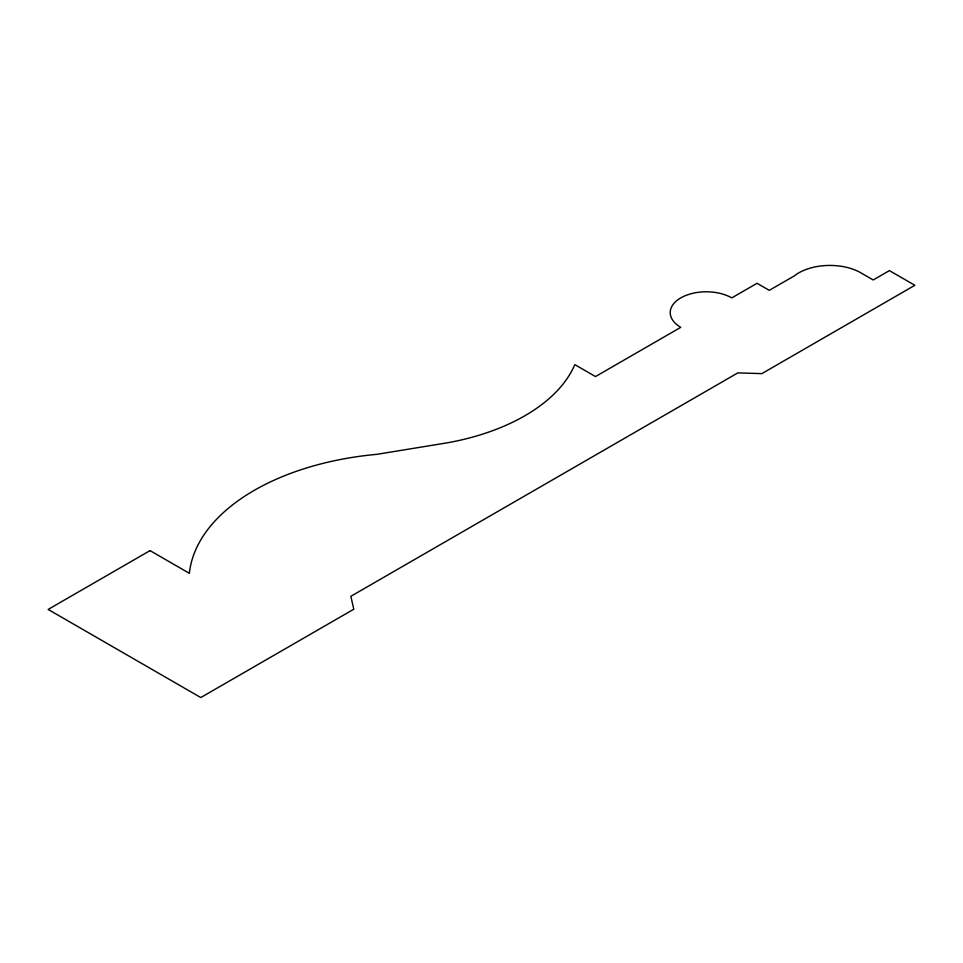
<?xml version="1.0" encoding="UTF-8"?>
<svg xmlns="http://www.w3.org/2000/svg" width="963" height="963" viewBox="0 0 963 963"><rect width="100%" height="100%" fill="white"/><g stroke="black" fill="none" stroke-linecap="round" stroke-linejoin="round"><path stroke-width="1.44" d="M150.035 550.607L48.15 609.435L200.786 697.549L353.806 609.218L350.845 596.314L737.863 372.874L761.841 373.632L914.85 285.289L889.415 270.603L873.2 279.968L859.321 271.951A44.009 25.411 0 0 0 794.222 275.96L769.293 290.344L757.062 283.291L731.772 297.892A36.064 20.825 0 0 0 680.769 297.892A36.064 20.825 0 0 0 680.769 327.336L595.495 376.569L574.815 364.628A189.326 109.3 0 0 1 447.795 442.739L376.906 454.331A222.694 128.573 0 0 0 189.35 573.31L150.035 550.607"/></g></svg>
